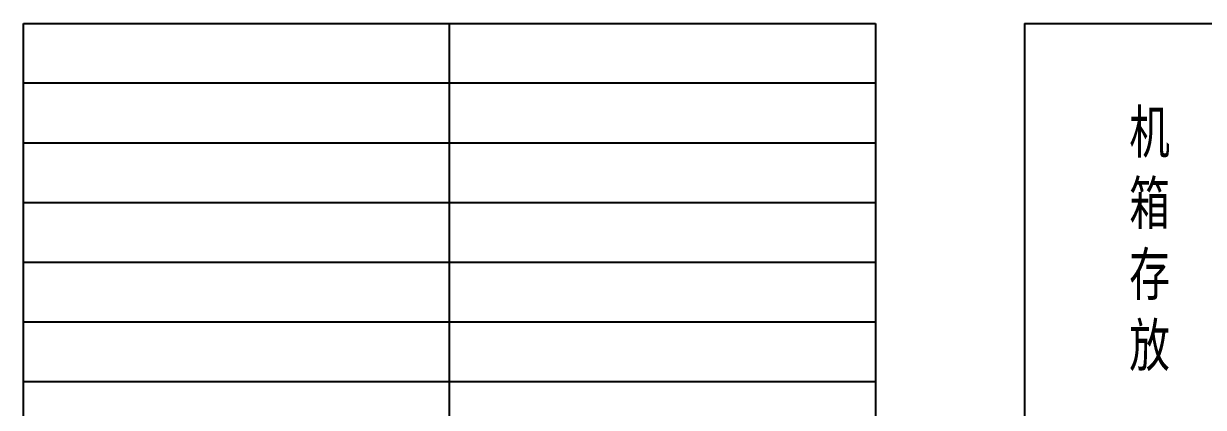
# Model space of a CAD drawing. Extents: x 539033 to 804858, y 468425 to 1263560.
# Drawn here: x 652308 to 680003, y 503139 to 512139 of the extents above; entities that cross this region are included whole.
import ezdxf

# ---------------------------------------------------------------- set-up
doc = ezdxf.new("R2010")
doc.units = 0
doc.header["$LTSCALE"] = 1000
doc.header["$MEASUREMENT"] = 0
doc.layers.get('0').update_dxf_attribs({"linetype": 'CONTINUOUS'})
doc.layers.add('圖框', color=7, linetype='CONTINUOUS')
doc.styles.get("Standard").update_dxf_attribs({"font": 'txt.shx', "width": 0.7, "height": 500, "bigfont": 'hzdx.shx'})

msp = doc.modelspace()

# ---------------------------------------------------------------- linework, layer by layer
at = {"color": 2, "lineweight": 25, "ltscale": 100}
for p, q in [((652308.1, 484139.3), (652308.1, 512139.3)), ((652308.1, 512139.3), (672308.1, 512139.3)), ((662308.1, 484139.3), (662308.1, 512139.3)), ((672308.1, 512139.3), (672308.1, 484139.3)), ((675803.9, 512139.3), (682903.9, 512139.3)), ((675803.9, 512139.3), (675803.9, 501039.3)), ((654808.1, 510739.3), (652308.1, 510739.3)), ((657308.1, 510739.3), (654808.1, 510739.3)), ((659808.1, 510739.3), (657308.1, 510739.3)), ((662308.1, 510739.3), (659808.1, 510739.3)), ((664808.1, 510739.3), (662308.1, 510739.3)), ((667308.1, 510739.3), (664808.1, 510739.3)), ((669808.1, 510739.3), (667308.1, 510739.3)), ((672308.1, 510739.3), (669808.1, 510739.3)), ((654808.1, 509339.3), (652308.1, 509339.3)), ((657308.1, 509339.3), (654808.1, 509339.3)), ((659808.1, 509339.3), (657308.1, 509339.3)), ((662308.1, 509339.3), (659808.1, 509339.3)), ((664808.1, 509339.3), (662308.1, 509339.3)), ((667308.1, 509339.3), (664808.1, 509339.3)), ((669808.1, 509339.3), (667308.1, 509339.3)), ((672308.1, 509339.3), (669808.1, 509339.3)), ((654808.1, 507939.3), (652308.1, 507939.3)), ((657308.1, 507939.3), (654808.1, 507939.3)), ((659808.1, 507939.3), (657308.1, 507939.3)), ((662308.1, 507939.3), (659808.1, 507939.3)), ((664808.1, 507939.3), (662308.1, 507939.3)), ((667308.1, 507939.3), (664808.1, 507939.3)), ((669808.1, 507939.3), (667308.1, 507939.3)), ((672308.1, 507939.3), (669808.1, 507939.3)), ((654808.1, 506539.3), (652308.1, 506539.3)), ((657308.1, 506539.3), (654808.1, 506539.3)), ((659808.1, 506539.3), (657308.1, 506539.3)), ((662308.1, 506539.3), (659808.1, 506539.3)), ((664808.1, 506539.3), (662308.1, 506539.3)), ((667308.1, 506539.3), (664808.1, 506539.3)), ((669808.1, 506539.3), (667308.1, 506539.3)), ((672308.1, 506539.3), (669808.1, 506539.3)), ((654808.1, 505139.3), (652308.1, 505139.3)), ((657308.1, 505139.3), (654808.1, 505139.3)), ((659808.1, 505139.3), (657308.1, 505139.3)), ((662308.1, 505139.3), (659808.1, 505139.3)), ((664808.1, 505139.3), (662308.1, 505139.3)), ((667308.1, 505139.3), (664808.1, 505139.3)), ((669808.1, 505139.3), (667308.1, 505139.3)), ((672308.1, 505139.3), (669808.1, 505139.3)), ((654808.1, 503739.3), (652308.1, 503739.3)), ((657308.1, 503739.3), (654808.1, 503739.3)), ((659808.1, 503739.3), (657308.1, 503739.3)), ((662308.1, 503739.3), (659808.1, 503739.3)), ((664808.1, 503739.3), (662308.1, 503739.3)), ((667308.1, 503739.3), (664808.1, 503739.3)), ((669808.1, 503739.3), (667308.1, 503739.3)), ((672308.1, 503739.3), (669808.1, 503739.3))]:
    msp.add_line(p, q, dxfattribs=at)

# ---------------------------------------------------------------- texts
at = {"layer": '圖框', "color": 2, "insert": (679216.7, 510100.3), "char_height": 1000, "attachment_point": 3}
msp.add_mtext('{\\fSimSun|b0|i0|c134|p54;机\\P箱\\P存\\P放}', dxfattribs=at)

doc.saveas('drawing.dxf')
